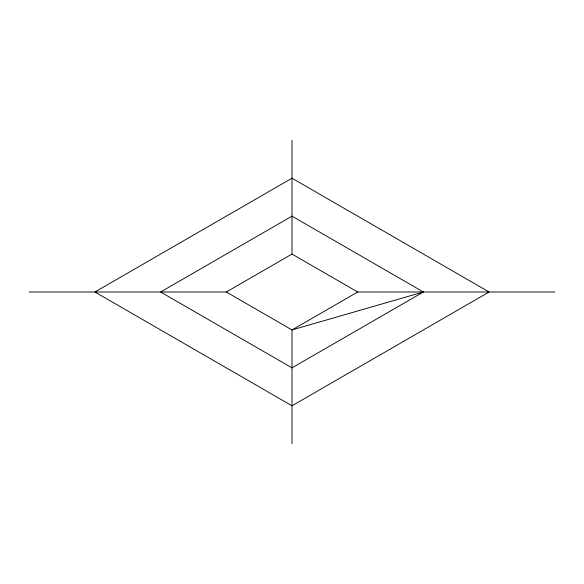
<?xml version="1.0" encoding="UTF-8"?>
<svg xmlns="http://www.w3.org/2000/svg" width="584" height="584" viewBox="0 0 584 584"><rect width="100%" height="100%" fill="white"/><g stroke="black" fill="none" stroke-linecap="round" stroke-linejoin="round"><path stroke-width="0.88" d="M29.2 292L226.3 292L292 254.069L357.7 292L554.8 292M357.7 292L292 329.931L226.3 292M423.4 292L292 367.862L160.6 292L292 216.138L423.4 292L292 329.931L292 443.723M292 140.277L292 254.069M292 178.208L94.9 292L292 405.792L489.1 292L292 178.208"/></g></svg>
